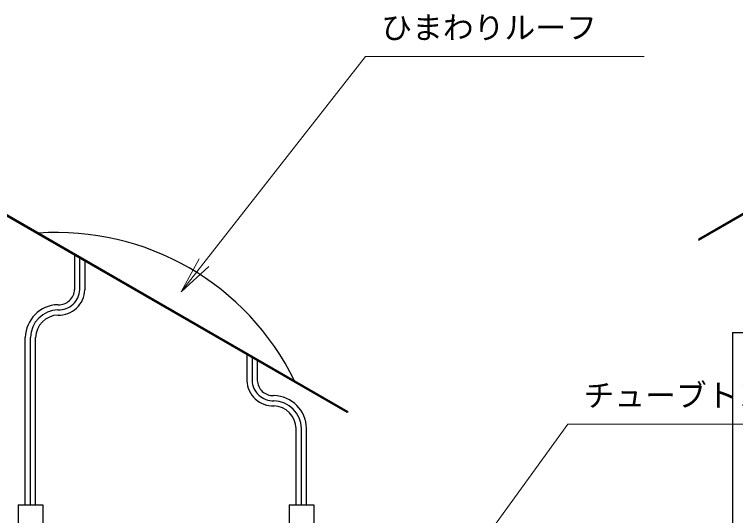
# Model space of a CAD drawing. Units: millimetres at full size, sheet at 1:100; details may follow other scales. Extents: x 1500 to 40500, y 1500 to 28200.
# Drawn here: x 6942 to 9869, y 15399 to 17435 of the extents above; entities that cross this region are included whole.
import ezdxf
from ezdxf.enums import TextEntityAlignment as Align

# ---------------------------------------------------------------- set-up
doc = ezdxf.new("R2010")
doc.units = ezdxf.units.MM
doc.header["$LTSCALE"] = 100
doc.layers.add('D-STR-HTXT\u3000旗上げ', color=7, linetype='Continuous', lineweight=13)
doc.layers.add('D-STR\u3000構造物外形線', color=1, linetype='Continuous', lineweight=25)
doc.styles.add('ＭＳ ゴシック', font='')
doc.styles.get('ＭＳ ゴシック').set_extended_font_data('MS Gothic')

# ---------------------------------------------------------------- blocks, each defined once
blk = doc.blocks.new('open_arrow')
at = {"color": 0, "linetype": 'Continuous', "lineweight": -2}
blk.add_lwpolyline([(7.5, 1.25), (0, 0), (7.5, -1.25)], dxfattribs=at)

msp = doc.modelspace()

# ---------------------------------------------------------------- linework, layer by layer
at = {"layer": 'D-STR-HTXT\u3000旗上げ'}
for points in [[(7618.7, 16308.3), (8366.8, 17263.9), (8386.8, 17263.9), (9497.9, 17263.9), (8942.3, 17263.9)], [(8634.5, 15005.3), (9187.8, 15770.1), (9207.8, 15770.1), (10491.4, 15770.1), (9849.6, 15770.1)]]:
    msp.add_lwpolyline(points, dxfattribs=at)
at = {"layer": 'D-STR\u3000構造物外形線'}
for p, q in [((7185.8, 16456.6), (7185.8, 16316.8)), ((7206.8, 16444.5), (7206.8, 16316.8)), ((7227.8, 16432.3), (7227.8, 16316.8)), ((9856.8, 16142.4), (9856.8, 12642.4)), ((9856.8, 16142.4), (9956.8, 16142.4)), ((6985.8, 15442.4), (6985.8, 16122.4)), ((7006.8, 15442.4), (7006.8, 16122.4)), ((7027.8, 15442.4), (7027.8, 16122.4)), ((7885.8, 16052.4), (7885.8, 15947.8)), ((7906.8, 16040.3), (7906.8, 15947.8)), ((7927.8, 16028.2), (7927.8, 15947.8)), ((8085.8, 15442.4), (8085.8, 15753.5)), ((8106.8, 15442.4), (8106.8, 15753.5)), ((8127.8, 15442.4), (8127.8, 15753.5)), ((8106.8, 15442.4), (8106.8, 15679.9)), ((6956.8, 15442.4), (6956.7, 15169.4)), ((6956.8, 15442.4), (7056.8, 15442.4)), ((7056.8, 15442.4), (7056.8, 15169.4)), ((8056.8, 15442.4), (8056.7, 15169.4)), ((8056.8, 15442.4), (8156.8, 15442.4)), ((8156.8, 15442.4), (8157, 15169.4))]:
    msp.add_line(p, q, dxfattribs=at)
for points in [[(9720.7, 16517.4), (11193, 17367.4), (11190.5, 17371.7), (9718.2, 16521.7)], [(8293, 15817.4), (6820.7, 16667.4), (6823.2, 16671.7), (8295.5, 15821.7)]]:
    msp.add_lwpolyline(points, close=True, dxfattribs=at)
for centre, radius, start, end in [((7113.9, 15475.1), 1074.1, 26.0421, 93.9579), ((7122.2, 16319.4), 105.7, 267.6743, 358.1863), ((7122.2, 16319.4), 84.7, 267.6743, 358.1863), ((7122.2, 16319.4), 63.7, 267.6743, 358.1863), ((7122.4, 16119.2), 136.6, 91.8298, 178.4098), ((7122.4, 16119.2), 115.6, 91.8298, 178.4098), ((7122.4, 16119.2), 94.6, 91.8298, 178.4098), ((7991.5, 15950.5), 105.7, 181.8137, 272.3257), ((7991.5, 15950.5), 84.7, 181.8137, 272.3257), ((7991.5, 15950.5), 63.7, 181.8137, 272.3257), ((7991.3, 15750.3), 136.6, 1.5902, 88.1702), ((7991.3, 15750.3), 94.6, 1.5902, 88.1702), ((7991.3, 15750.3), 115.6, 1.5902, 88.1702)]:
    msp.add_arc(centre, radius, start, end, dxfattribs=at)

# ---------------------------------------------------------------- block references
at = {"layer": 'D-STR-HTXT\u3000旗上げ', "xscale": 20, "yscale": 20, "rotation": 51.9}
msp.add_blockref('open_arrow', (7618.7, 16308.3), dxfattribs=at)

# ---------------------------------------------------------------- texts
at = {"layer": 'D-STR-HTXT\u3000旗上げ', "style": 'ＭＳ ゴシック'}
for s, p in [('ひまわりルーフ', (8431.2, 17308.2)), ('チューブトンネル', (9252.2, 15814.5))]:
    msp.add_text(s, height=91.64, dxfattribs=at).set_placement(p, align=Align.BOTTOM_LEFT)

doc.saveas('drawing.dxf')
